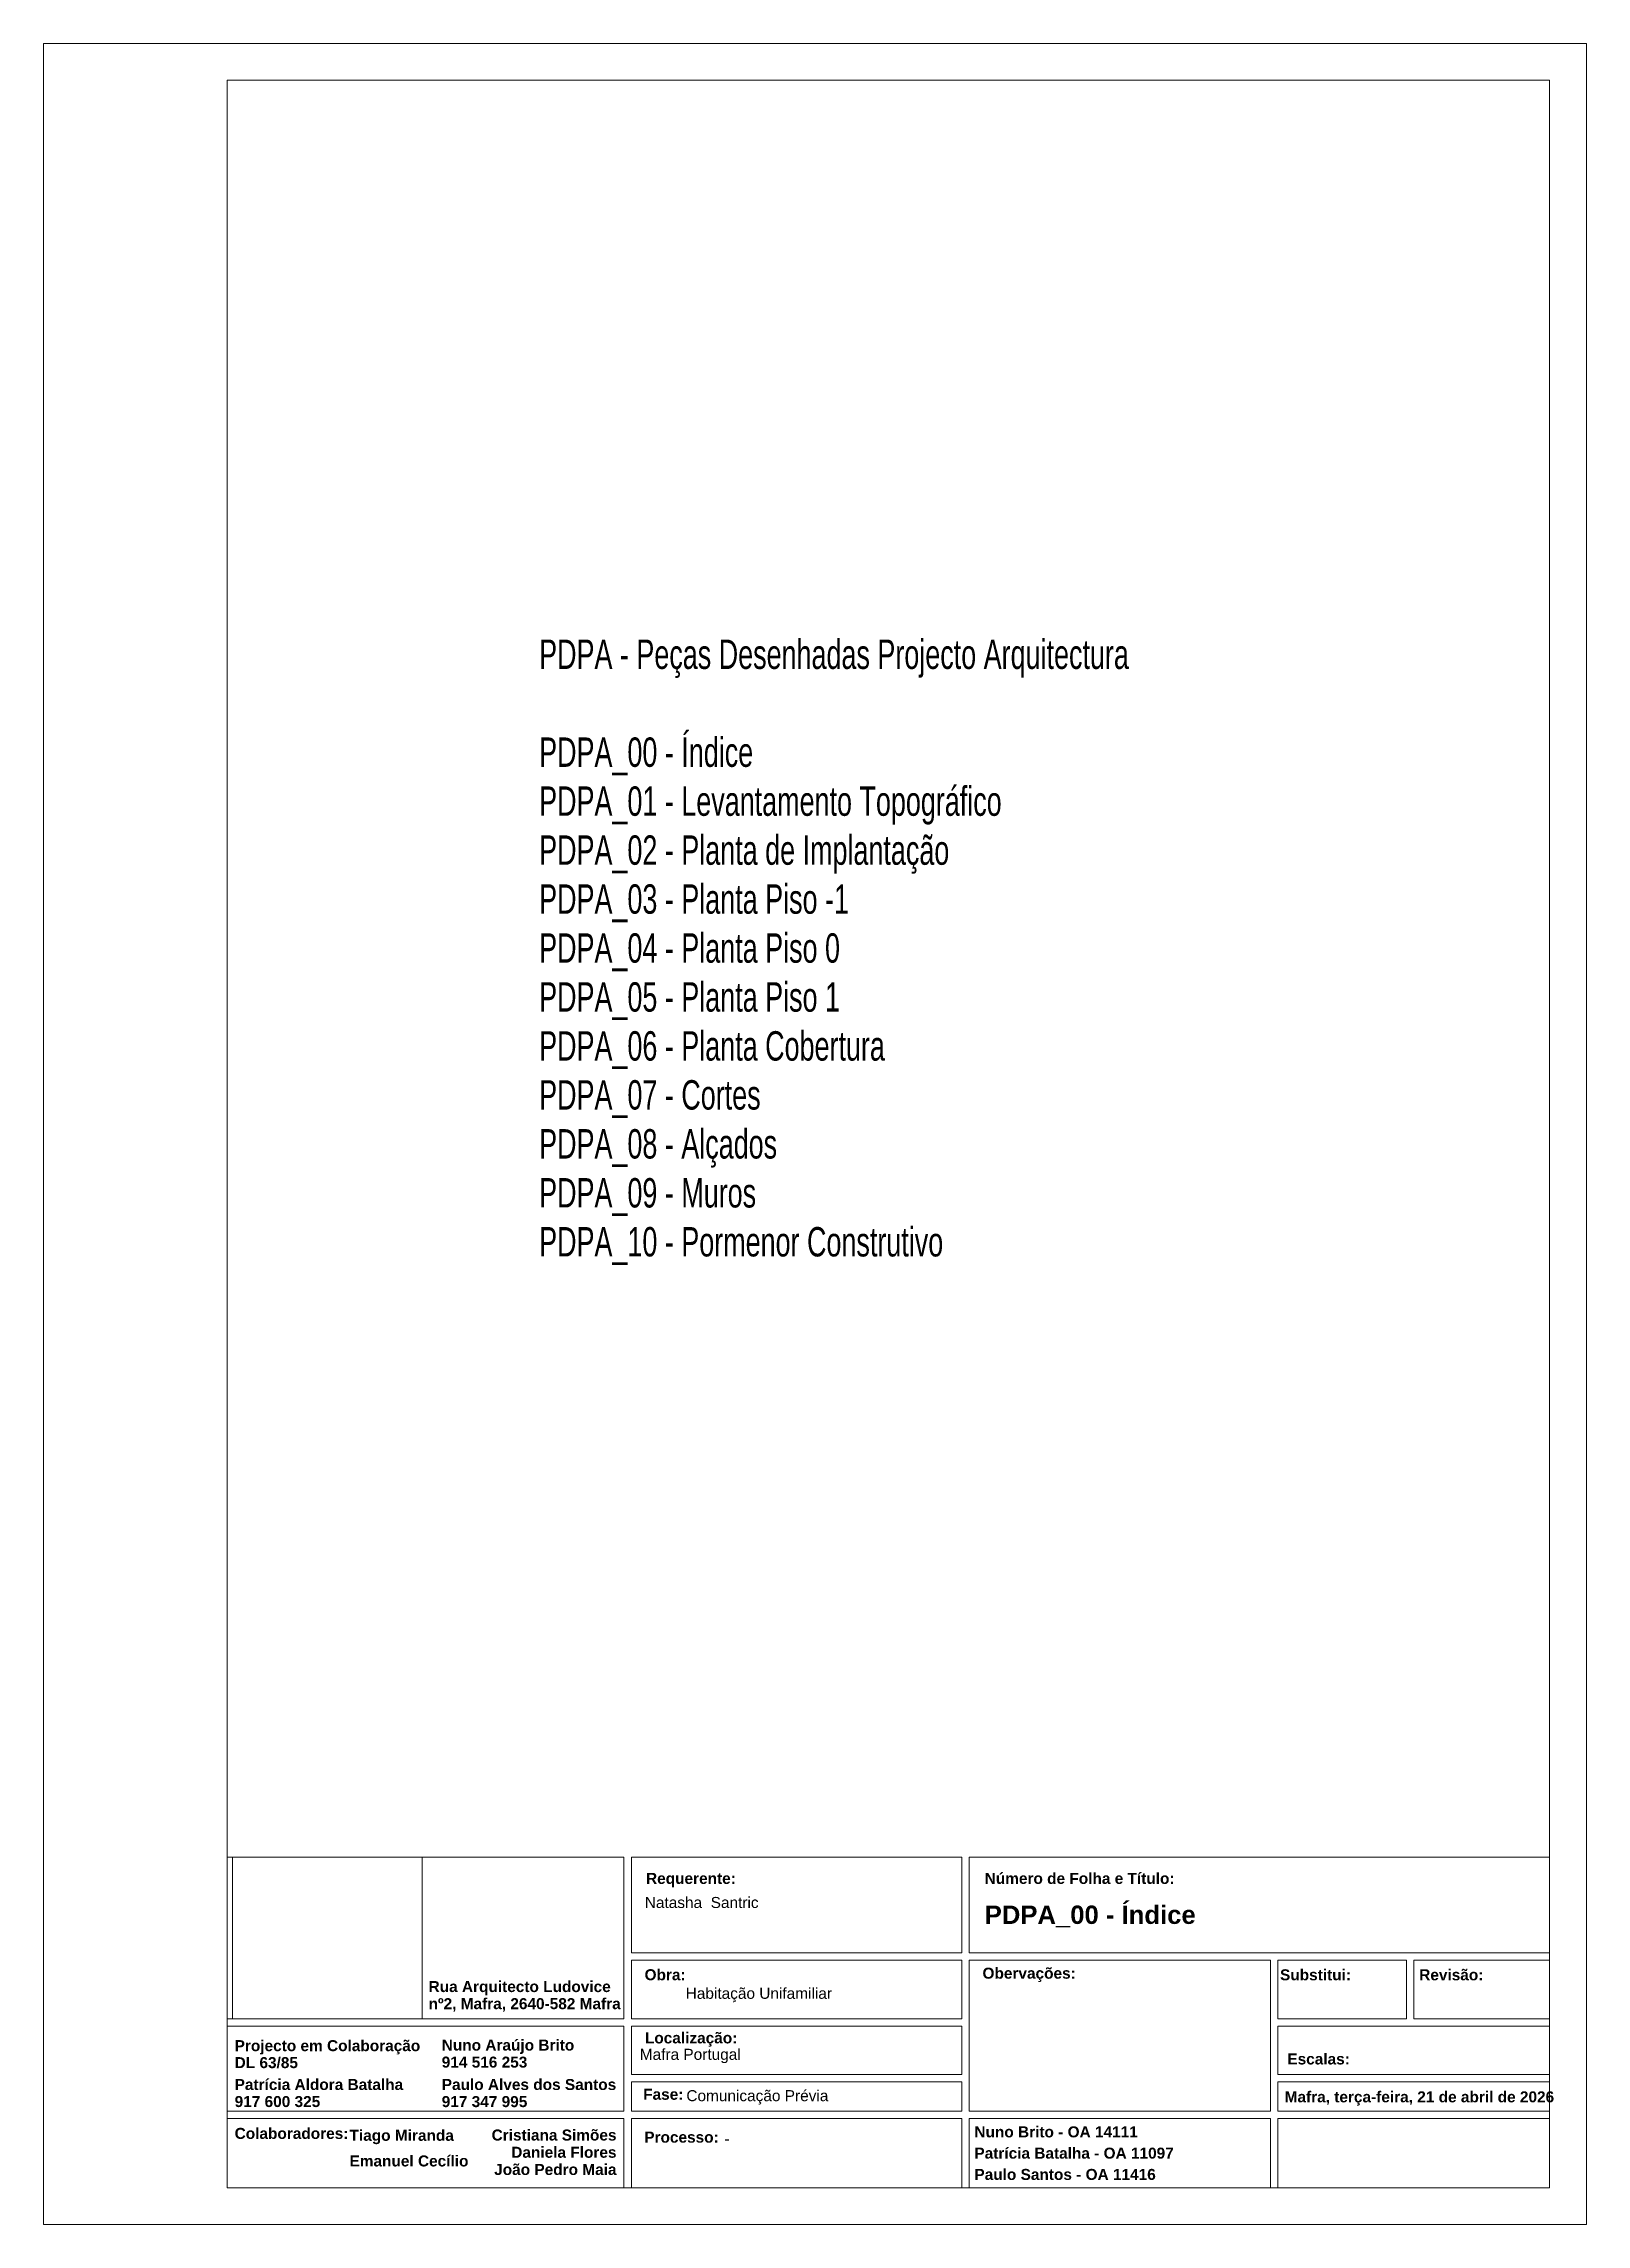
# Paper-space layout 'PDPA_00 - Índice' of a CAD drawing. Header units: metres, sheet in millimetres. Extents: x 0 to 210, y 0 to 297.
import ezdxf

# ---------------------------------------------------------------- set-up
doc = ezdxf.new("R2010")
doc.units = ezdxf.units.M
doc.header["$MEASUREMENT"] = 0
doc.header["$XCLIPFRAME"] = 2
for name, color, linetype in [('00 - TEXTO GERAL', 7, 'Continuous'), ('15 - IMAGENS', 7, 'Continuous'), ('15 - LAYOUT', 7, 'Continuous')]:
    doc.layers.add(name, color=color, linetype=linetype)
doc.styles.add('ESTILO_GERADO_14', font='arialbd.ttf')
doc.styles.add('ESTILO_GERADO_2', font='malgunsl.ttf')
doc.styles.add('ESTILO_GERADO_5', font='arial.ttf')
doc.styles.add('ESTILO_GERADO_9', font='ARIALN.TTF', dxfattribs={"width": 0.8})
picture_1 = doc.add_image_def('image1.jpg', size_in_pixel=(423, 440))

psp = doc.layouts.new('PDPA_00 - Índice')

# ---------------------------------------------------------------- linework, layer by layer
at = {"layer": '15 - LAYOUT', "color": 7, "linetype": 'Continuous', "lineweight": 13, "ltscale": 1000}
for p, q in [((0, 0), (0, 297)), ((0, 297), (210, 297)), ((210, 297), (210, 0)), ((25, 292), (205, 292)), ((25, 5), (25, 292)), ((205, 292), (205, 5)), ((25, 50), (25, 28)), ((79, 50), (25, 50)), ((79, 50), (79, 28)), ((80, 50), (80, 37)), ((125, 50), (80, 50)), ((125, 50), (125, 37)), ((205, 50), (126, 50)), ((126, 50), (126, 37)), ((125, 37), (80, 37)), ((80, 36), (80, 28)), ((125, 36), (80, 36)), ((125, 36), (125, 28)), ((205, 37), (126, 37)), ((126, 36), (126, 15.43)), ((167, 36), (126, 36)), ((167, 36), (167, 15.43)), ((168, 36), (168, 28)), ((185.5, 36), (168, 36)), ((185.5, 28), (185.5, 36)), ((205, 36), (186.5, 36)), ((186.5, 28), (186.5, 36)), ((79, 28), (25, 28)), ((79, 27), (25, 27)), ((25, 27), (25, 15.43)), ((79, 27), (79, 15.43)), ((125, 28), (80, 28)), ((125, 27), (80, 27)), ((80, 27), (80, 20.43)), ((125, 27), (125, 20.43)), ((185.5, 28), (168, 28)), ((205, 27), (168, 27)), ((168, 27), (168, 20.43)), ((205, 28), (186.5, 28)), ((125, 20.43), (80, 20.43)), ((80, 19.43), (80, 15.43)), ((125, 19.43), (80, 19.43)), ((125, 19.43), (125, 15.43)), ((205, 20.43), (168, 20.43)), ((205, 19.43), (168, 19.43)), ((168, 19.43), (168, 15.43)), ((79, 15.43), (25, 15.43)), ((125, 15.43), (80, 15.43)), ((167, 15.43), (126, 15.43)), ((205, 15.43), (168, 15.43)), ((79, 14.43), (25, 14.43)), ((25, 14.43), (25, 5)), ((79, 14.43), (79, 5)), ((125, 14.43), (80, 14.43)), ((80, 14.43), (80, 5)), ((125, 14.43), (125, 5)), ((126, 14.43), (126, 5)), ((167, 14.43), (126, 14.43)), ((167, 14.43), (167, 5)), ((205, 14.43), (168, 14.43)), ((168, 14.43), (168, 5)), ((205, 5), (25, 5)), ((210, 0), (0, 0))]:
    psp.add_line(p, q, dxfattribs=at)

# ---------------------------------------------------------------- texts
at = {"layer": '00 - TEXTO GERAL', "color": 7, "linetype": 'Continuous', "lineweight": 13}
for s, insert, char_height, attachment_point, style in [('\\A1;{\\pql;\\fArial Narrow|b0|i0|c0|p0;\\W0.800000;PDPA - Peças Desenhadas Projecto Arquitectura\\P\\pql;\\fArial Narrow|b0|i0|c0|p0;\\W0.800000;\\P\\pql;\\fArial Narrow|b0|i0|c0|p0;\\W0.800000;PDPA_00 - Índice\\P\\pql;\\fArial Narrow|b0|i0|c0|p0;\\W0.800000;PDPA_01 - Levantamento Topográfico\\P\\pql;\\fArial Narrow|b0|i0|c0|p0;\\W0.800000;PDPA_02 - Planta de Implantação\\P\\pql;\\fArial Narrow|b0|i0|c0|p0;\\W0.800000;PDPA_03 - Planta Piso -1\\P\\pql;\\fArial Narrow|b0|i0|c0|p0;\\W0.800000;PDPA_04 - Planta Piso 0\\P\\pql;\\fArial Narrow|b0|i0|c0|p0;\\W0.800000;PDPA_05 - Planta Piso 1\\P\\pql;\\fArial Narrow|b0|i0|c0|p0;\\W0.800000;PDPA_06 - Planta Cobertura\\P\\pql;\\fArial Narrow|b0|i0|c0|p0;\\W0.800000;PDPA_07 - Cortes\\P\\pql;\\fArial Narrow|b0|i0|c0|p0;\\W0.800000;PDPA_08 - Alçados\\P\\pql;\\fArial Narrow|b0|i0|c0|p0;\\W0.800000;PDPA_09 - \\fArial Narrow|b0|i0|c0|p0;\\W0.800000;Muros\\P\\pql;\\fArial Narrow|b0|i0|c0|p0;\\W0.800000;PDPA_10 - \\fArial Narrow|b0|i0|c0|p0;\\W0.800000;Pormenor Construtivo\\P\\pql;\\fArial Narrow|b0|i0|c0|p0;\\W0.800000;\\P\\pql;\\fArial Narrow|b0|i0|c0|p0;\\W0.800000;}', (67.45, 124), 4, 7, 'ESTILO_GERADO_9'), ('\\A1;{\\pql;\\fArial|b1|i0|c0|p0;\\W1.000000;Requerente:}', (82, 47.87), 1.5, 1, 'ESTILO_GERADO_14'), ('\\A1;{\\pql;\\fArial|b1|i0|c0|p0;\\W1.000000;Número de Folha e Título\\fArial|b1|i0|c0|p0;\\W1.000000;:}', (128.1, 47.87), 1.5, 1, 'ESTILO_GERADO_14'), ('\\A1;{\\pql;\\fArial|b1|i0|c0|p0;\\W1.000000;PDPA_00\\fArial|b1|i0|c0|p0;\\W1.000000; \\fArial|b1|i0|c0|p0;\\W1.000000;- Índice}', (128.1, 43.42), 2.5, 1, 'ESTILO_GERADO_14'), ('\\A1;{\\pql;\\fArial|b1|i0|c0|p0;\\W1.000000;Obra\\fArial|b1|i0|c0|p0;\\W1.000000;:}', (81.8, 34.75), 1.5, 1, 'ESTILO_GERADO_14'), ('\\A1;{\\pql;\\fArial|b1|i0|c0|p0;\\W1.000000;Obervações\\fArial|b1|i0|c0|p0;\\W1.000000;:}', (127.8, 34.96), 1.5, 1, 'ESTILO_GERADO_14'), ('\\A1;{\\pql;\\fArial|b1|i0|c0|p0;\\W1.000000;Substitui\\fArial|b1|i0|c0|p0;\\W1.000000;:}', (168.3, 34.74), 1.5, 1, 'ESTILO_GERADO_14'), ('\\A1;{\\pql;\\fArial|b1|i0|c0|p0;\\W1.000000;Revisão\\fArial|b1|i0|c0|p0;\\W1.000000;:}', (187.25, 34.74), 1.5, 1, 'ESTILO_GERADO_14'), ('\\A1;{\\pql;\\fArial|b1|i0|c0|p0;\\W1.000000;Localização\\fArial|b1|i0|c0|p0;\\W1.000000;:}', (81.85, 26.15), 1.5, 1, 'ESTILO_GERADO_14'), ('\\A1;{\\pql;\\fArial|b1|i0|c0|p0;\\W1.000000;Escalas\\fArial|b1|i0|c0|p0;\\W1.000000;:}', (169.3, 23.28), 1.5, 1, 'ESTILO_GERADO_14'), ('\\A1;{\\pql;\\fArial|b1|i0|c0|p0;\\W1.000000; }', (178.94, 23.33), 1.5, 1, 'ESTILO_GERADO_14'), ('\\A1;{\\pql;\\fArial|b1|i0|c0|p0;\\W1.000000;Fase\\fArial|b1|i0|c0|p0;\\W1.000000;:}', (81.61, 18.47), 1.5, 1, 'ESTILO_GERADO_14'), ('\\A1;{\\pql;\\fArial|b1|i0|c0|p0;\\W1.000000;Mafra, \\fArial|b1|i0|c0|p0;\\W1.000000;terça-feira, 21 de abril de 2026}', (168.93, 18.12), 1.5, 1, 'ESTILO_GERADO_14'), ('\\A1;{\\pql;\\fArial|b1|i0|c0|p0;\\W1.000000;Colaboradores:}', (26, 13.14), 1.5, 1, 'ESTILO_GERADO_14'), ('\\A1;{\\pql;\\fArial|b1|i0|c0|p0;\\W1.000000;Processo\\fArial|b1|i0|c0|p0;\\W1.000000;:}', (81.76, 12.63), 1.5, 1, 'ESTILO_GERADO_14')]:
    psp.add_mtext(s, dxfattribs=dict(at, insert=insert, char_height=char_height, attachment_point=attachment_point, style=style))
at = {"layer": '00 - TEXTO GERAL', "color": 7, "linetype": 'Continuous', "lineweight": 5, "attachment_point": 1}
for s, insert, char_height, style in [('\\A1;{\\pql;\\fArial|b0|i0|c0|p0;\\W1.000000;Natasha  Santric}', (81.83, 44.59), 1.5, 'ESTILO_GERADO_5'), ('\\A1;{\\pql;\\fArial|b0|i0|c0|p0;\\W1.000000;Habitação Unifamiliar}', (87.4, 32.22), 1.5, 'ESTILO_GERADO_5'), ('\\A1;{\\pqj;\\fArial|b0|i0|c0|p0;\\W1.000000;Mafra Portugal}', (81.15, 23.91), 1.5, 'ESTILO_GERADO_5'), ('\\A1;\\pxql;Comunicação Prévia', (87.49, 18.28), 1.5, 'ESTILO_GERADO_5'), ('\\A1;{\\pql;\\fMalgun Gothic Semilight|b0|i0|c0|p0;\\W1.000000;-}', (92.67, 12.54), 1.7, 'ESTILO_GERADO_2')]:
    psp.add_mtext(s, dxfattribs=dict(at, insert=insert, char_height=char_height, style=style))
at = {"layer": '00 - TEXTO GERAL', "color": 7, "linetype": 'Continuous', "lineweight": 13, "char_height": 1.5, "style": 'ESTILO_GERADO_14'}
for s, insert, attachment_point, line_spacing_factor in [('\\A1;{\\pql;\\fArial|b1|i0|c0|p0;\\W1.000000;Rua Arquitecto Ludovice\\P\\pql;\\fArial|b1|i0|c0|p0;\\W1.000000;nº2, Mafra, 2640\\fArial|b1|i0|c0|p0;\\W1.000000;-\\fArial|b1|i0|c0|p0;\\W1.000000;582 Mafra}', (52.4, 33.14), 1, 0.931662), ('\\A1;{\\pql;\\fArial|b1|i0|c0|p0;\\W1.000000;Projecto em Colaboração\\P\\pql;\\fArial|b1|i0|c0|p0;\\W1.000000;DL 63/85}', (26, 25.09), 1, 0.924231), ('\\A1;{\\pql;\\fArial|b1|i0|c0|p0;\\W1.000000;Nuno Araújo Brito\\P\\pql;\\fArial|b1|i0|c0|p0;\\W1.000000;914 516 253}', (54.19, 25.17), 1, 0.928052), ('\\A1;{\\pql;\\fArial|b1|i0|c0|p0;\\W1.000000;Patrícia Aldora Batalha\\P\\pql;\\fArial|b1|i0|c0|p0;\\W1.000000;917\\fArial|b1|i0|c0|p0;\\W1.000000; \\fArial|b1|i0|c0|p0;\\W1.000000;600\\fArial|b1|i0|c0|p0;\\W1.000000; \\fArial|b1|i0|c0|p0;\\W1.000000;325}', (26, 19.8), 1, 0.928052), ('\\A1;{\\pql;\\fArial|b1|i0|c0|p0;\\W1.000000;Paulo Alves dos Santos\\P\\pql;\\fArial|b1|i0|c0|p0;\\W1.000000;917 347 995}', (54.19, 19.8), 1, 0.931352), ('\\A1;{\\pql;\\fArial|b1|i0|c0|p0;\\W1.000000;Tiago Miranda\\P\\pql;\\fArial|b1|i0|c0|p0;\\W1.000000;Emanuel Cecílio}', (41.64, 12.88), 1, 1.395646), ('\\A1;{\\pqr;\\fArial|b1|i0|c0|p0;\\W1.000000;Cristiana Simões\\P\\pqr;\\fArial|b1|i0|c0|p0;\\W1.000000;Daniela Flores\\P\\pqr;\\fArial|b1|i0|c0|p0;\\W1.000000;João Pedro Maia}', (77.98, 12.92), 3, 0.93828), ('\\A1;{\\pql;\\fArial|b1|i0|c0|p0;\\W1.000000;Nuno Brito - OA 14111\\P\\pql;\\fArial|b1|i0|c0|p0;\\W1.000000;Patrícia Batalha - OA 11097\\P\\pql;\\fArial|b1|i0|c0|p0;\\W1.000000;Paulo Santos - OA 11416}', (126.7, 13.35), 1, 1.159239)]:
    psp.add_mtext(s, dxfattribs=dict(at, insert=insert, attachment_point=attachment_point, line_spacing_factor=line_spacing_factor))

# ---------------------------------------------------------------- pictures from other files: only their frames are drawn
at = {"layer": '15 - IMAGENS', "linetype": 'Continuous', "lineweight": 0}
image = psp.add_image(picture_1, insert=(25.7, 28), size_in_units=(25.81, 22), dxfattribs=at)
image.set_boundary_path([(-0.5, -0.5), (422.5, 439.5)])

doc.saveas('drawing.dxf')
